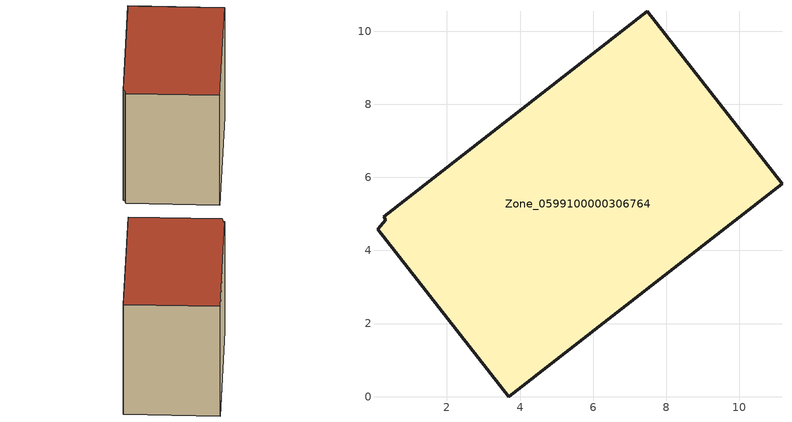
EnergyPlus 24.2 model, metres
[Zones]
Zone_0599100000306764
 floor ground (C_G): 0.1,4.58 0.33,4.84 0.27,4.92 7.47,10.54 11.17,5.83 3.69,0 z0
 wall outside (C_F): 11.17,5.83 7.47,10.54 0.27,4.92 0.33,4.84 0.1,4.58 3.69,0 11.17,5.83 z0:8.24
 roof outside (C_R): 0.33,4.84 0.1,4.58 3.69,0 11.17,5.83 7.47,10.54 0.27,4.92 z8.24
[BUILDING]
Pand.0599100000306764: North Axis=0; Terrain=City; Loads Convergence Tolerance Value=0.04; Temperature Convergence Tolerance Value=0.4; Solar Distribution=FullExterior; Maximum Number of Warmup Days=25; Minimum Number of Warmup Days=1
[Site:Location]
Rotterdam.The.Hague.AP_ZH_NLD Design_Conditions: Latitude=51.96; Longitude=4.45; Time Zone=1; Elevation=-4.5
[SITE:GROUNDTEMPERATURE:BUILDINGSURFACE]
18, 18, 18, 18, 18, 18, 18, 18, 18, 18, 18, 18
[MATERIAL] Thermal Absorptance=0.9; Solar Absorptance=0.7; Visible Absorptance=0.7
Name | Roughness | Thickness | Conductivity | Density | Specific Heat
G.TI.1975-1991 | MediumSmooth | 0.15 | 0.288461 | 540 | 1210
F.TI.1975-1991 | Rough | 0.3 | 0.230769 | 1920 | 840
R.TI.1975-1991 | MediumRough | 0.2 | 0.153846 | 1500 | 1000
[CONSTRUCTION]
C_G: G.TI.1975-1991
C_F: F.TI.1975-1991
C_R: R.TI.1975-1991
[ZONE]
Zone_0599100000306764: Type=1; Multiplier=1; Ceiling Height=Autocalculate; Volume=Autocalculate; Floor Area=autocalculate; Part of Total Floor Area=Yes
[ZONEINFILTRATION:DESIGNFLOWRATE]
Infil_Zone_0599100000306764: Zone or ZoneList or Space or SpaceList=Zone_0599100000306764; Schedule=AlwaysOn; Design Flow Rate Calculation Method=Flow/Area; Flow Rate per Floor Area=0.003; Constant Term Coefficient=1; Temperature Term Coefficient=0; Velocity Term Coefficient=0; Velocity Squared Term Coefficient=0
[HVACTEMPLATE:ZONE:IDEALLOADSAIRSYSTEM]
Zone_0599100000306764: Maximum Heating Supply Air Temperature=50; Minimum Cooling Supply Air Temperature=13; Maximum Heating Supply Air Humidity Ratio=0.0156; Minimum Cooling Supply Air Humidity Ratio=0.0077; Heating Limit=NoLimit; Cooling Limit=NoLimit; Dehumidification Control Type=ConstantSensibleHeatRatio; Cooling Sensible Heat Ratio=0.7; Dehumidification Setpoint=60; Humidification Control Type=None; Humidification Setpoint=30; Outdoor Air Method=None; Outdoor Air Flow Rate per Person=0.00944; Outdoor Air Flow Rate per Zone Floor Area=0; Outdoor Air Flow Rate per Zone=0; Demand Controlled Ventilation Type=None; Outdoor Air Economizer Type=NoEconomizer; Heat Recovery Type=None; Sensible Heat Recovery Effectiveness=0.7; Latent Heat Recovery Effectiveness=0.65
[ZONECONTROL:THERMOSTAT]
ThermostatControl_Zone_0599100000306764: Zone or ZoneList=Zone_0599100000306764; Control Type Schedule=DualSetpointControlType; Control 1=Thermostat_Zone_0599100000306764; Temperature Difference Between Cutout And Setpoint=0
[THERMOSTATSETPOINT:DUALSETPOINT]
Thermostat_Zone_0599100000306764: Heating Setpoint Temperature Schedule=HeatingSetpoint_Zone_0599100000306764; Cooling Setpoint Temperature Schedule=CoolingSetpoint_Zone_0599100000306764
[SCHEDULE:COMPACT]
HeatingSetpoint_Zone_0599100000306764: Through: 12/31, For: AllDays, Until: 24:00, 21
CoolingSetpoint_Zone_0599100000306764: Through: 12/31, For: AllDays, Until: 24:00, 24
DualSetpointControlType: Through: 12/31, For: AllDays, Until: 24:00, 4
AlwaysOn: Through: 12/31, For: AllDays, Until: 24:00, 1
